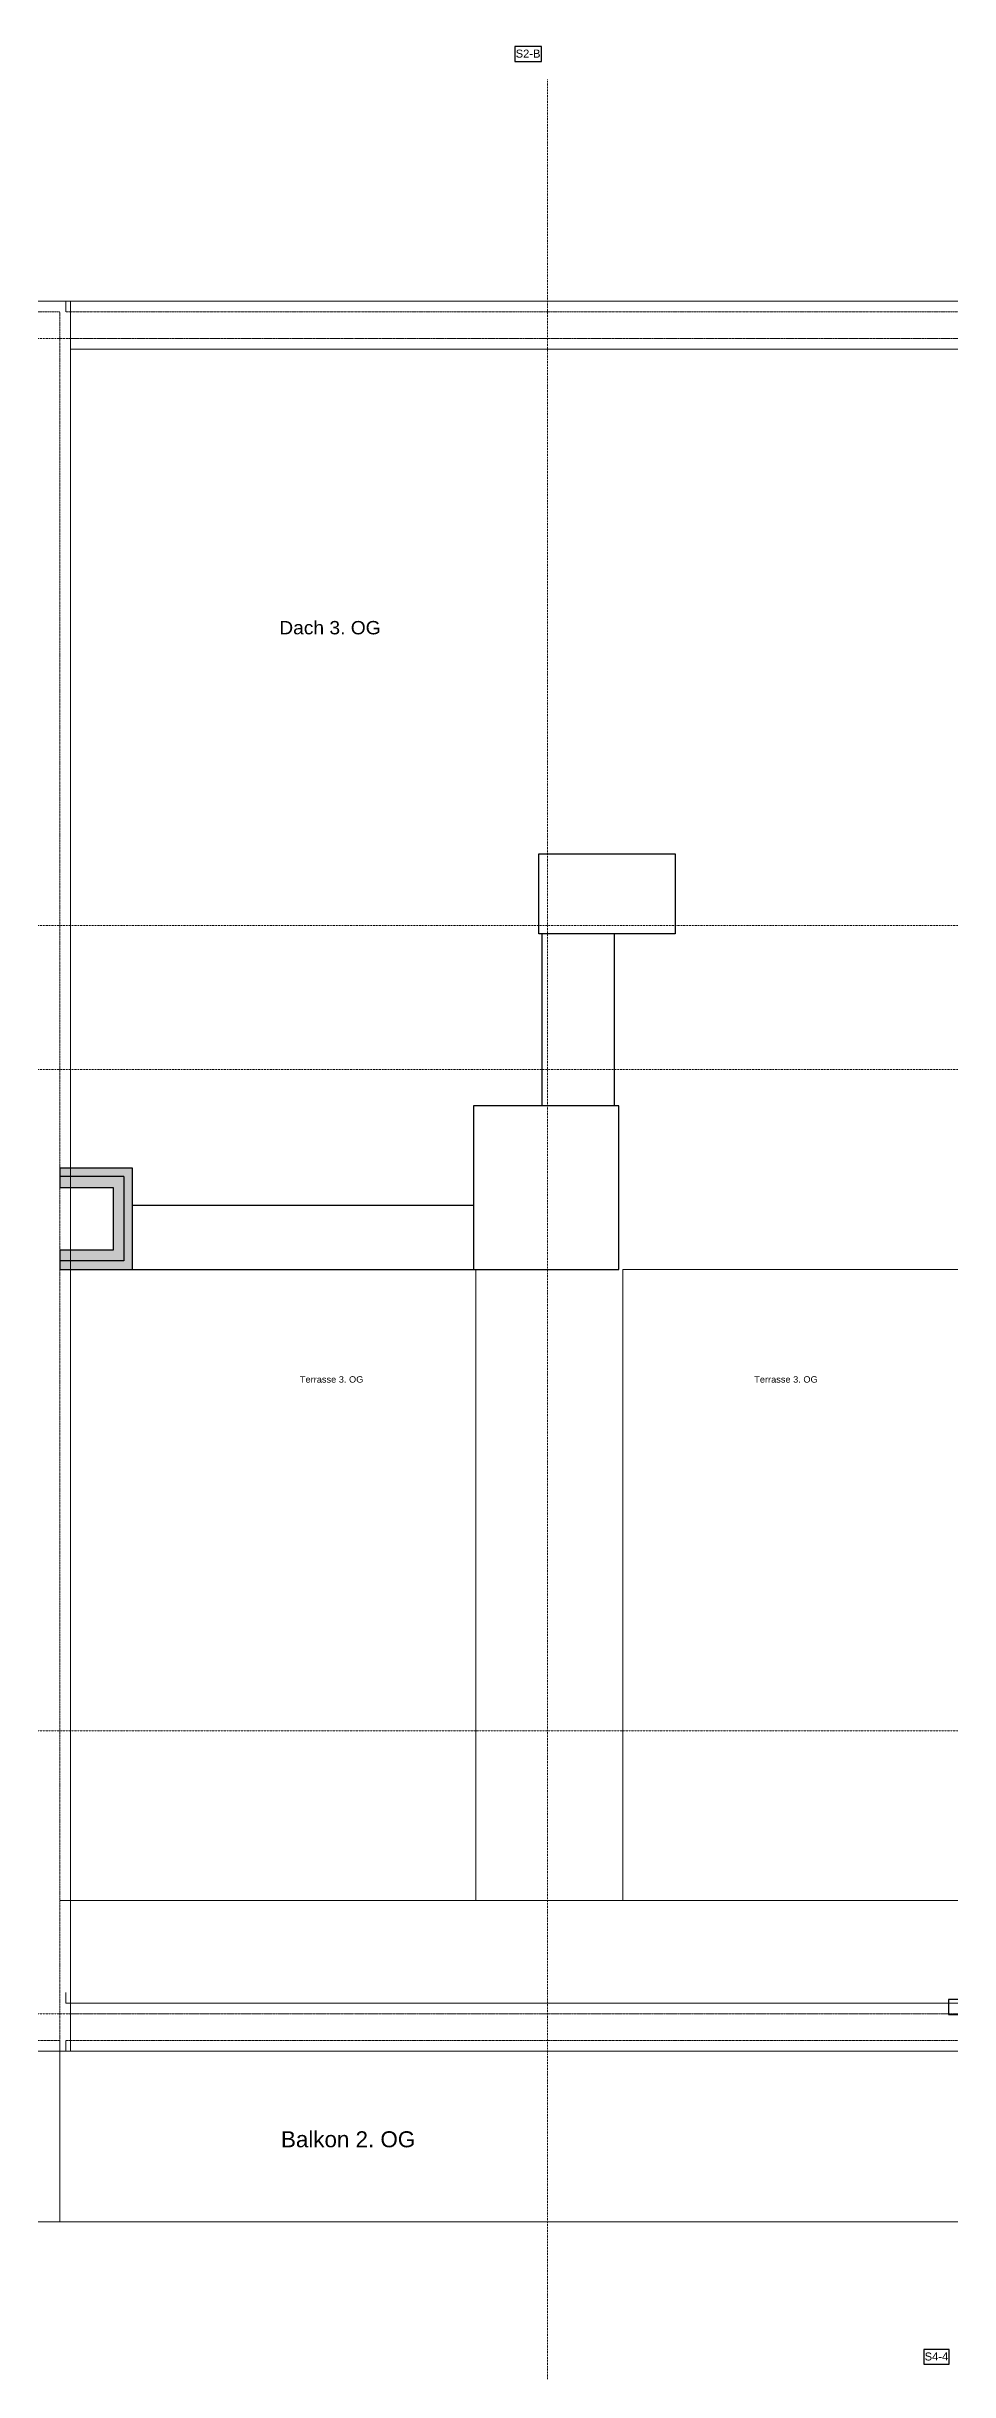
# Model space of a CAD drawing. Header units: millimetres. Extents: x -6934 to 80071, y -6018 to 26687.
# Drawn here: x 38575 to 47038, y 4897 to 26687 of the extents above; entities that cross this region are included whole.
import ezdxf

# ---------------------------------------------------------------- set-up
doc = ezdxf.new("R2010")
doc.units = ezdxf.units.MM
for name, pattern in [('AUSGEZOGEN', [0]), ('PUNKT2_S9', [0.35, 0.15, -0.1, 0, -0.1]), ('STRICHPUNKT2_S5', [0.48, 0.35, -0.13]), ('VERDECKT2_S2', [0.18, 0.1, -0.08])]:
    doc.linetypes.add(name, pattern=pattern)
for name, color, linetype, lineweight in [('Achsen', 30, 'STRICHPUNKT2_S5', 20), ('Allgemein01', 7, 'AUSGEZOGEN', 13), ('Attika', 7, 'AUSGEZOGEN', 13), ('Beschriften', 7, 'AUSGEZOGEN', 13), ('Decke', 7, 'AUSGEZOGEN', 25), ('Text 1_50', 7, 'AUSGEZOGEN', 13), ('Wand brüstungshoch', 7, 'AUSGEZOGEN', 13), ('Wand Mauerwerk tragend', 7, 'AUSGEZOGEN', 35)]:
    doc.layers.add(name, color=color, linetype=linetype, lineweight=lineweight)
doc.styles.add('ARIAL', font='arial.ttf')

msp = doc.modelspace()

# ---------------------------------------------------------------- hatches: boundary and pattern name
at = {"layer": 'Wand brüstungshoch', "linetype": 'AUSGEZOGEN', "lineweight": 13, "transparency": 33554687}
for color, points in [(202, [(38700, 16095), (39300, 16095), (39300, 16175), (38700, 16175)]), (202, [(39300, 16175), (39300, 15225), (39380, 15225), (39380, 16175)]), (30, [(38700, 15995), (39200, 15995), (39200, 16095), (38700, 16095)]), (30, [(39200, 16095), (39200, 15305), (39300, 15305), (39300, 16095)]), (30, [(39200, 15405), (38700, 15405), (38700, 15305), (39200, 15305)]), (202, [(39300, 15305), (38700, 15305), (38700, 15225), (39300, 15225)])]:
    msp.add_hatch(color=color, dxfattribs=at).paths.add_polyline_path(points)

# ---------------------------------------------------------------- linework, layer by layer
at = {"layer": 'Achsen', "color": 8, "linetype": 'PUNKT2_S9', "lineweight": 13, "transparency": 33554687}
for p, q in [((43270, 26379), (43270, -2518)), ((-3882, 23950), (49404, 23950)), ((-3882, 18450), (49404, 18450)), ((-3882, 17100), (48804, 17100)), ((-3882, 10900), (48404, 10900)), ((-3882, 8250), (48404, 8250))]:
    msp.add_line(p, q, dxfattribs=at)
at = {"layer": 'Achsen', "color": 8, "linetype": 'AUSGEZOGEN', "lineweight": -3, "transparency": 33554687}
for points in [[(42965, 26547), (43213, 26547), (43213, 26687), (42965, 26687), (42965, 26547)], [(47029, 8244), (47266, 8244), (47266, 8384), (47029, 8384), (47029, 8244)], [(46797, 4964), (47035, 4964), (47035, 5104), (46797, 5104), (46797, 4964)]]:
    msp.add_lwpolyline(points, dxfattribs=at)
at = {"layer": 'Allgemein01', "color": 252, "linetype": 'AUSGEZOGEN', "lineweight": 5, "transparency": 33554687}
for p, q in [((38758, 8350), (48100, 8350)), ((38700, 6300), (38700, 7900)), ((38800, 7900), (48100, 7900)), ((48100, 6300), (38700, 6300))]:
    msp.add_line(p, q, dxfattribs=at)
at = {"layer": 'Allgemein01', "color": 7, "linetype": 'AUSGEZOGEN', "lineweight": 9, "transparency": 33554687}
for points in [[(48250, 16850), (48250, 23850), (38800, 23850)], [(38758, 8450), (38758, 8350), (48100, 8350)]]:
    msp.add_lwpolyline(points, dxfattribs=at)
at = {"layer": 'Allgemein01', "color": 252, "linetype": 'AUSGEZOGEN', "lineweight": 5, "transparency": 33554687}
for points in [[(42598, 9310), (42598, 15225), (39380, 15225)], [(48101, 15225), (43978, 15225), (43978, 9310)], [(38700, 9310), (48061, 9310)]]:
    msp.add_lwpolyline(points, dxfattribs=at)
at = {"layer": 'Attika', "color": 7, "linetype": 'AUSGEZOGEN', "lineweight": 13, "transparency": 33554687}
msp.add_line((48100, 7900), (15100, 7900), dxfattribs=at)
for points in [[(15100, 24200), (15100, 24300), (48700, 24300)], [(38758, 24200), (38758, 24300)], [(38800, 24300), (38800, 7900)], [(38758, 8000), (38758, 7900)]]:
    msp.add_lwpolyline(points, dxfattribs=at)
at = {"layer": 'Decke', "color": 7, "linetype": 'AUSGEZOGEN', "lineweight": 9, "transparency": 33554687}
msp.add_lwpolyline([(15100, 6300), (38700, 6300), (38700, 8000)], dxfattribs=at)
at = {"layer": 'Wand brüstungshoch', "color": 117, "linetype": 'AUSGEZOGEN', "lineweight": -3, "transparency": 33554687}
for p, q in [((43188, 18370), (43188, 19120)), ((43188, 19120), (44467, 19120)), ((44467, 19120), (44467, 18370)), ((44467, 18370), (43188, 18370)), ((43218, 18370), (43218, 16759)), ((43898, 16759), (43898, 18370)), ((42578, 15825), (39380, 15825)), ((39380, 15225), (43938, 15225))]:
    msp.add_line(p, q, dxfattribs=at)
at = {"layer": 'Wand brüstungshoch', "color": 7, "linetype": 'AUSGEZOGEN', "lineweight": -3, "transparency": 33554687}
for p, q in [((39380, 16175), (38700, 16175)), ((38700, 16175), (38700, 15995)), ((39380, 15225), (39380, 16175)), ((39300, 16095), (38700, 16095)), ((38700, 15995), (39200, 15995)), ((39200, 15995), (39200, 15405)), ((39300, 16095), (39300, 15305)), ((39200, 15405), (38700, 15405)), ((38700, 15405), (38700, 15225)), ((39300, 15305), (38700, 15305)), ((38700, 15225), (39380, 15225))]:
    msp.add_line(p, q, dxfattribs=at)
at = {"layer": 'Wand brüstungshoch', "color": 117, "linetype": 'AUSGEZOGEN', "lineweight": -3, "transparency": 33554687}
msp.add_lwpolyline([(43938, 15225), (43938, 16759), (42578, 16759), (42578, 15225)], dxfattribs=at)
at = {"layer": 'Wand Mauerwerk tragend', "color": 7, "linetype": 'VERDECKT2_S2', "lineweight": 5, "transparency": 33554687}
for p, q in [((15100, 24200), (38700, 24200)), ((38700, 24200), (38700, 8000)), ((38758, 24200), (48600, 24200)), ((38758, 23950), (48350, 23950)), ((38758, 8250), (48100, 8250)), ((38700, 8000), (15101, 8000)), ((38758, 8000), (48100, 8000))]:
    msp.add_line(p, q, dxfattribs=at)

# ---------------------------------------------------------------- texts
at = {"layer": 'Achsen', "color": 8, "linetype": 'AUSGEZOGEN', "lineweight": -3, "transparency": 33554687, "char_height": 75, "attachment_point": 7, "rotation": 0.0019, "style": 'ARIAL'}
for s, insert, width in [('\\W1.00;S2-B', (42972, 26582), 270.29), ('\\W1.00;S4-4', (46805, 4999), 258.64)]:
    msp.add_mtext(s, dxfattribs=dict(at, insert=insert, width=width))
at = {"layer": 'Beschriften', "color": 250, "linetype": 'AUSGEZOGEN', "lineweight": -3, "transparency": 33554687, "attachment_point": 7, "rotation": 0.0006, "style": 'ARIAL'}
for s, insert, char_height, width in [('\\W1.03;Dach 3. OG', (40757, 21176), 125, 1011.19), ('\\W1.03;Terrasse 3. OG', (40950, 14164), 60, 624.05), ('\\W1.03;Terrasse 3. OG', (45208, 14164), 60, 624.05)]:
    msp.add_mtext(s, dxfattribs=dict(at, insert=insert, char_height=char_height, width=width))
at = {"layer": 'Text 1_50', "color": 8, "linetype": 'AUSGEZOGEN', "lineweight": -3, "transparency": 33554687, "insert": (40773, 6996), "char_height": 150, "width": 1332.77, "attachment_point": 7, "rotation": 0.0006, "style": 'ARIAL'}
msp.add_mtext('\\W1.00;Balkon 2. OG', dxfattribs=at)

doc.saveas('drawing.dxf')
